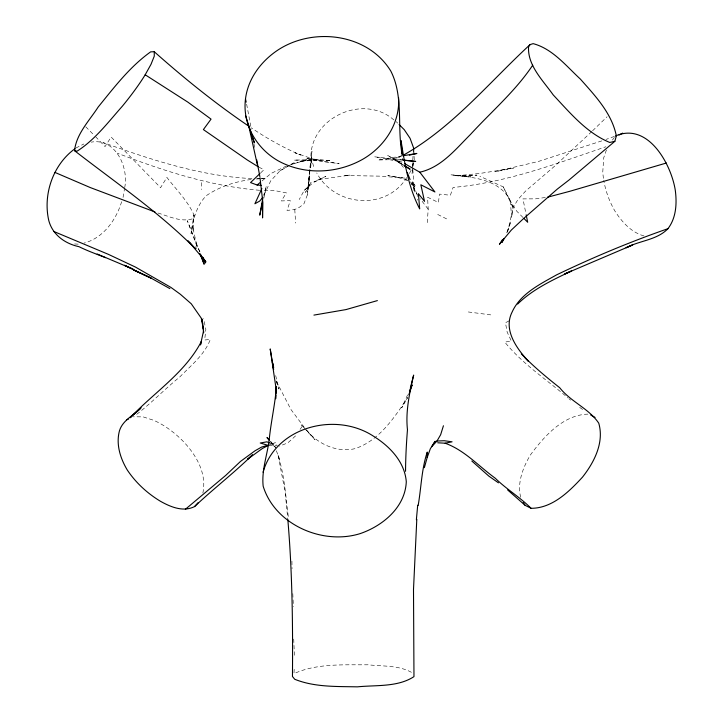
<?xml version="1.0" encoding="UTF-8"?>
<svg xmlns="http://www.w3.org/2000/svg" width="723" height="723" viewBox="0 0 723 723"><rect width="100%" height="100%" fill="white"/><g stroke="black" fill="none" stroke-linecap="round" stroke-linejoin="round"><path stroke-width="0.54" stroke-dasharray="3.62 2.71" d="M294.18 669.326L293.972 673.637C316.882 663.217 343.398 665.024 368.043 664.789C383.073 666.489 400.307 665.043 413.411 673.52M412.363 167.338L412.047 173.665L412.734 168.179M412.417 166.29L412.634 162.069L412.725 166.38M309.842 167.474L311.721 156.873L310.637 167.98L311.947 151.378L307.347 194.948L303.895 203.859L299.81 207.004L294.776 209.525L287.013 210.438L290.321 200.642L281.319 200.931L286.398 192.887L273.195 190.321L260.777 190.294M412.779 159.855L413.077 155.427M427.284 222.648L428.188 209.191L427.591 197.225L438.445 202.503L439.485 194.107L450.384 195.246L453.095 187.438C505.91 182.72 556.095 163.805 605.874 146.76M309.679 169.589L308.531 184.455L309.679 169.598L308.92 179.024M311.233 162.449C306.028 119.629 362.838 91.722 394.469 120.488M413.375 152.436L413.574 150.438M307.347 194.948L309.317 178.066L307.926 189.788L308.649 183.127L307.637 188.016L305.54 192.39L311.116 182.187L308.387 186.561L304.202 190.384L299.223 199.557M591.794 131.55L555.553 165.359L525.485 191.179L517.894 199.548L513.077 207.808L511.721 217.659L510.248 200.904L503.307 186.896L479.9 176.304M123.046 197.415L124.528 188.685M124.708 187.591C128.866 167.185 115.481 137.804 91.225 142.142M263.814 198.21L266.326 186.209L263.778 195.219M413.077 166.127L414.261 160.425L413.863 150.619M601.834 140.877L538.536 161.428L495.165 171.667L513.457 168.088L480.434 173.375L458.283 175.635L476.99 175.165L454.369 175.572L470.781 176.909L450.619 174.776C475.183 177.524 504.898 179.503 513.077 207.808L507.926 230.736L506.796 233.023L510.917 221.464L506.443 233.646M411.062 170.276L409.2 173.999M412.345 166.335L413.619 162.395M202.865 493.014C207.203 472.86 195.337 453.267 181.455 439.593A64.69 36.566 48.1 0 0 153.746 420.316L143.1 416.864L133.276 416.791M121.627 201.681C116.213 219.946 103.235 238.084 84.04 243.091M606.425 149.95L603.714 157.822L602.774 171.966A57.759 35.689 69.6 0 0 603.606 179.394M407.591 394.903L401.663 407.908L407.727 397.505C394.18 417.867 379.421 440.434 355.092 448.64C336.981 452.86 318.21 444.193 306.597 430.321M263.886 195.282L270.754 180.804L279.918 170.872L290.113 164.989M300.072 429.372L301.997 426.588M406.769 177.506C386.254 210.98 334.55 206.733 316.773 172.969M612.39 140.063L614.36 137.506M592.544 130.818L607.085 116.774M260.768 172.788L263.913 169.778L258.138 166.724M295.58 435.87L287.826 442.883L279.494 446.1M304.202 190.384L313.195 182.648L325.865 176.304L313.981 181.798L320.714 179.241L350.004 175.138L344.031 175.499L380.325 176.15L405.142 178.138L387.808 175.454L400.081 178.075L407.067 180.361M262.051 180.931L271.062 173.43L286.914 165.784M136.656 414.351C151.713 402.783 164.898 388.938 179.72 377.035C190.953 365.44 204.428 355.02 210.33 339.449L204.663 340L205.847 329.48L203.606 318.599M291.044 164.455L294.749 162.323L290.782 164.618L306.706 159.891L300.759 161.5L319.123 159.503L293.909 160.117L331.116 160.696L305.63 158.364L323.073 161.735L339.159 163.579L315.815 160.018L295.065 152.797L300.669 155.038C283.289 147.637 266.814 138.346 251.179 127.781M279.918 170.872L288.07 166.182M509.064 320.876L505.44 322.738L507.157 332.038L511.351 341.139L504.762 342.078C522.584 364.067 546.751 379.665 568.061 397.984M75.879 148.007L83.886 143.967M614.414 136.412L606.037 139.422M269.092 444.979L275.327 442.72L270.068 444.383M402.584 155.409L393.42 158.717L401.952 156.801M291.188 164.519L306.706 159.891M251.143 179.494C235.12 181.618 219.485 186.606 206.091 195.816C196.367 206.118 192.806 220.027 191.053 233.71L193.945 214.93C187.727 200.75 176.177 189.598 166.886 177.379L160.596 187.673L111.134 137.027L105.025 146.579L95.87 136.999M401.708 155.996L377.867 160.009L396.584 159.548L402.955 160.181M545.332 197.506L535.562 198.852L522.955 198.888L525.955 213.746M256.385 179.015L260.551 178.726M261.599 178.653L265.775 178.364L260.886 178.545M268.902 445.26L276.213 445.476M587.907 414.116C563.217 414.848 543.931 436.511 530.302 455.092C522.738 467.998 516.593 483.786 521.093 498.789M256.918 178.581L259.909 178.581M259.647 190.285C210.529 186.209 163.109 170.773 117.352 153.177M74.559 243.958L80.09 244.257M251.929 178.572C200.578 176.231 151.261 159.756 103.317 142.612M403.47 160.054L374.541 156.801L402.006 162.115L393.836 159.53L403.407 165.215M468.314 311.965L492.86 315.156M643.985 235.933C631.315 232.435 621.907 221.943 615.02 211.215A57.759 35.689 69.6 0 1 603.777 180.479M270.013 442.901L277.388 445.386M157.994 213.023C169.381 216.475 181.898 222.847 193.863 218.355L193.945 214.93L193.177 230.908L192.607 226.426L197.081 246.679L187.347 220.696L200.081 252.616M270.646 443.28L272.544 444.003L270.465 441.581M437.695 214.469L447.275 219.214M403.506 165.106L387.456 155.201L402.476 164.826L396.972 159.675L404.012 168.034M411.631 183.036L416.096 185.974L409.977 181.934M405.612 179.042L408.07 180.696M579.665 407.374L583.063 409.814M568.929 398.707L570.655 400.171M411.378 184.049L415.499 187.619L410.754 181.961L417.171 194.532L417.533 200.163M396.213 121.672L397.668 123.118M85.73 126.769L94.324 135.418M523.018 217.515L516.8 211.224L510.248 200.904M303.561 427.203L301.283 424.871L303.57 427.338M270.501 441.157L275.761 447.6M304.338 428.17L315.011 439.701L305.133 428.387M304.428 427.582L290.863 409.381L275.58 379.819M270.565 441.744L275.58 447.627M428.188 209.191L420.108 198.689M195.436 246.715L196.62 248.622M272.607 443.326L274.966 447.962M200.009 251.966L196.493 244.998L197.704 248.034M503.307 186.896L513.077 207.808M417.171 194.532L414.387 188.143L412.634 181.798L414.234 192.083M276.385 450.754C284.672 472.58 285.513 496.349 288.667 519.277M275.96 380.849L278.97 389.064L275.553 375.074M279.593 459.331L277.912 454.369L285.178 492.083L287.871 520.081M311.17 156.882L313.981 168.143M246.642 104.193L251.351 129.191M253.927 143.877L255.21 149.887M414.415 191.984L412.824 169.589M294.776 209.525L295.626 223.073M294.406 655.291L293.728 639.051M292.797 593.601L293.384 606.606M201.554 182.603L201.663 189.616M291.929 561.147L292.038 568.721M403.109 160.623L402.386 158.644L403.027 160.651"/><path stroke-width="1.08" d="M424.365 467.645L427.194 457.46L427.248 452.083C421.491 469.498 421.283 487.573 418.156 505.513L417.704 505.214L416.367 519.701L416.8 519.277L413.502 589.471L413.972 676.629C397.668 687.311 376.114 684.934 357.415 686.85C336.484 686.398 314.46 687.257 294.731 679.268L292.454 676.475C292.887 624.356 292.309 572.083 287.871 520.081M203.642 331.161L203.606 332.761L202.033 318.979L202.774 324.157M398.59 97.741C400.153 123.308 384.482 146.733 362.819 159.223C337.162 173.764 304.835 175.228 278.671 161.102C256.692 148.802 242.241 124.41 245.486 98.97C247.971 78.762 260.858 61.518 277.451 50.348C312.96 26.634 367.89 33.366 390.872 71.197C403.877 96.891 396.837 126.868 402.151 154.469L401.057 140.642C404.654 163.994 408.64 187.655 419.674 208.893L418.418 193.674L424.528 201.365L420.84 184.79L434.921 191.957L419.801 172.191L404.817 163.705M275.852 395.445L275.635 398.789L275.806 386.886L270.203 348.929L273.601 369.317M275.996 393.213L276.439 386.516C275.101 404.356 270.971 421.798 269.218 439.593C267.239 455.165 261.473 470.293 263.163 486.181C274.993 524.853 322.919 545.458 360.416 533.529C382.982 525.711 405.214 507.203 406.29 481.726C404.681 461.708 389.643 446.19 373.339 436.105C335.617 411.45 275.843 426.651 263.064 472.236M413.574 150.438L413.773 148.441L410.058 138.292L404.238 129.652L399.132 124.573M262.783 198.274L259.756 215.156L262.548 202.277L262.557 217.912L262.792 201.88L259.991 177.704M203.434 331.405L200.47 344.952L201.247 341.681C184.998 372.923 153.918 392.562 130.203 417.749L140.217 408.667M410.366 388.043L413.655 375.074C409.579 392.941 405.422 411.351 407.465 429.751C406.353 443.579 405.639 457.442 405.54 471.315M502.512 239.584L499.457 244.275L511.351 230.031L523.009 219.096L557.225 189.155L569.064 179.973L614.866 141.31L616.339 135.915C611.884 113.303 595.146 95.761 580.343 79.06C566.073 65.91 552.589 48.784 533.14 43.642L530.095 44.6C489.037 82.467 452.806 127.302 403.606 155.038M443.434 425.757L440.632 434.758L436.999 441.012L431.739 446.697L435.138 441.256L430.384 448.658L427.194 457.46M408.838 394.722L412.155 384.898L409.417 390.899M75.056 148.667C53.032 164.51 42.72 194.541 48.83 220.741C52.68 234.93 65.169 243.723 79.006 246.688C87.619 250.944 96.683 254.162 105.612 257.686M261.871 188.567L254.912 203.75L259.684 201.093L262.973 197.216M503.967 238.5L501.988 242.377L503.913 238.635M74.55 150.691L77.045 151.206C95.102 139.711 108.206 122.124 122.259 106.308A52.589 7.682 -51 0 0 145.187 74.776L151.017 64.311L154.288 56.123L154.243 51.722L150.655 51.857C129.878 66.67 114.162 87.384 98.192 107.013C89.399 120.642 76.222 134.008 74.55 150.691C115.481 182.44 158.671 211.947 195.318 248.703L189.48 242.232M517.623 304.076C532.869 289.128 552.526 280.027 571.568 270.962L564.762 273.936L632.697 244.952L626.046 247.754C639.566 240.569 657.044 240.081 667.935 228.694C676.249 217.885 676.99 203.506 675.318 190.474C671.242 163.967 647.907 121.78 615.454 135.996M530.095 44.6L528.558 46.832C527.438 65.567 543.163 80.669 553.203 94.903C569.959 112.725 586.588 132.933 609.742 142.458L614.866 141.31M532.715 65.197C515.436 91.152 491.45 111.55 470.51 134.406C455.635 149.2 441.328 167.42 419.801 172.191M141.166 407.763C133.827 415.336 122.729 420.036 119.458 430.8C115.825 444.284 120.307 458.337 127.257 469.968C135.807 482.783 147.365 493.402 160.542 501.328C170.736 507.013 183.208 512.291 194.559 506.588L198.301 502.494M194.559 506.588C213.384 488.784 233.999 472.987 252.508 454.821L247.465 459.34L262.332 448.531L268.125 445.485M259.982 173.538L250.556 182.576L257.126 185.025L261.211 185.359M185.368 509.308L225.766 475.363L240.488 461.428L255.056 450.763L261.663 447.04L267.871 445.296L260.253 443.009L266.859 441.834L269.697 442.919M257.126 185.025L260.407 182.295M619.015 135.056L622.738 133.095M126.778 419.783L128.64 418.933M435.201 441.771L436.999 441.012L444.247 440.723L452.074 441.816L445.133 443.208L437.722 442.792M667.935 228.694C629.986 241.862 592.896 257.451 556.674 274.821C540.036 284.166 520.289 293.818 512.137 312.002C503.027 329.887 516.692 348.54 528.504 361.364L524.817 357.514M666.344 163.027L569.932 191.261L547.501 197.216M377.388 300.605L345.992 309.589L313.918 315.101M409.417 155.129L416.882 153.448L402.792 155.816M507.645 489.941L525.169 505.35L531.089 508.305C552.245 508.332 569.001 491.748 582.458 477.189C594.216 462.286 604.365 442.512 598.752 423.163C588.856 408.477 570.709 401.753 559.683 387.7C546.281 377.126 533.104 366.154 521.301 353.791M404.021 160.28L415.707 161.437L403.47 160.054M154.948 211.947L90.294 187.564L54.948 172.417M53.827 231.487L108.351 254.333L135.472 267.085L170.953 287.42L180.379 294.288L191.279 303.814L201.256 318.147L203.461 329.345L203.064 326.227M445.133 443.208C464.645 450.248 478.789 466.299 495.264 478.219C506.389 489.218 520.054 497.198 531.089 508.305M97.171 254.008L133.023 269.119L124.492 265.287L151.893 278.581L169.887 288.622M141.916 273.872L151.206 278.12L133.339 269.869L140.967 273.421M258.138 166.724L247.374 160.036L203.389 129.589L211.044 119.123L187.853 102.133L145.178 74.776M590.727 415.047L595.074 417.451M404.365 165.784L410.104 169.191L404.446 165.694M249.417 126.606C215.96 103.967 184.428 78.527 154.243 51.722M498.463 482.837L488.929 476.186L471.821 461.021M523.795 218.31L527.673 222.241L526.172 214.812M269.092 439.711L266.986 437.551L269.073 439.973M188.07 240.723L205.919 261.961L202.838 257.478M523.253 502.584L525.169 505.35M199.593 253.384L205.531 262.919L202.521 256.945M407.266 172.553L410.095 179.575M200.117 254.107L204.148 264.238L200.822 254.731M250.917 132.951L254.369 142.829L245.666 115.969M273.71 367.537L272.39 362.151L273.61 369.426M257.352 164.727L248.884 126.579M245.486 98.97L246.181 102.106M259.864 176.629L256.71 159.756"/></g></svg>
